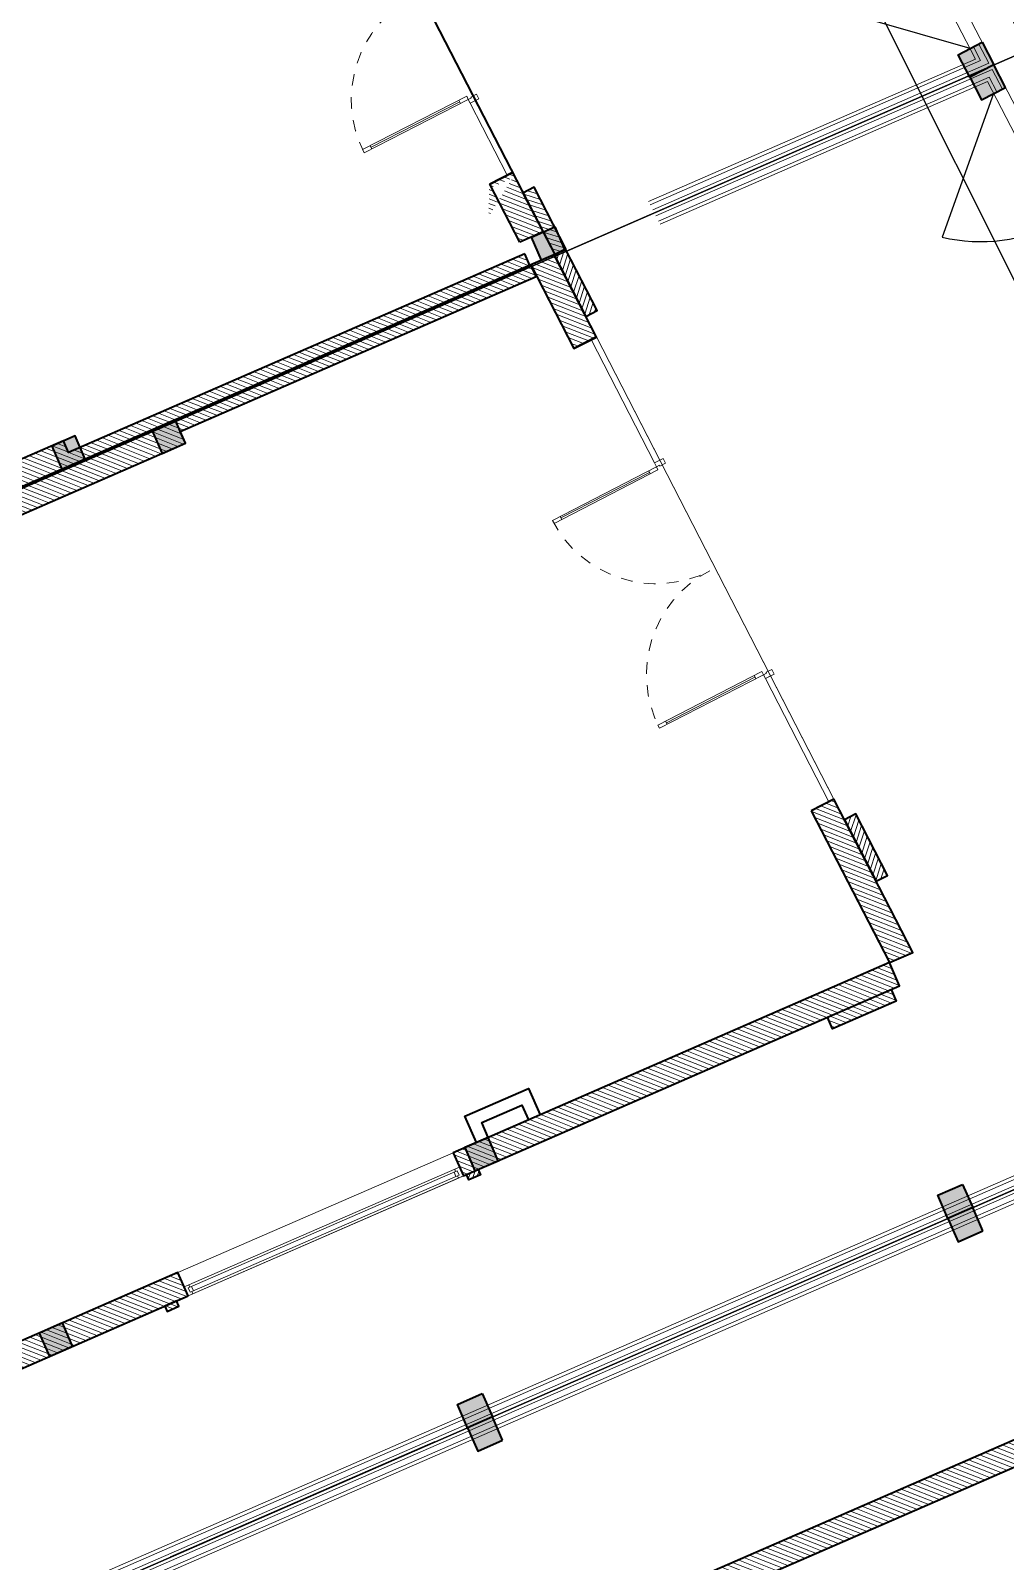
# Model space of a CAD drawing. Header units: millimetres. Extents: x 567980 to 569372, y 2065777 to 2066674.
# Drawn here: x 568814.99 to 568823.42, y 2066502.58 to 2066515.84 of the extents above; entities that cross this region are included whole.
import ezdxf

# ---------------------------------------------------------------- set-up
doc = ezdxf.new("R2010")
doc.units = ezdxf.units.MM
doc.linetypes.add('CENTER', pattern=[3, 1.5, -0.5, 0.5, -0.5])
doc.linetypes.add('HIDDEN2', pattern=[0.1875, 0.125, -0.0625])
for name, color, linetype, lineweight in [('A-COT VACH', 2, 'Continuous', 35), ('A-CUA', 25, 'Continuous', 5), ('A-DIM', 251, 'Continuous', 15), ('A-HATCH', 251, 'Continuous', 5), ('A-NET THAY', 125, 'Continuous', 18), ('A-TUONG', 255, 'Continuous', 35), ('boDnv', 54, 'Continuous', 25)]:
    doc.layers.add(name, color=color, linetype=linetype, lineweight=lineweight)
for name, color, linetype in [('ChiaLo', 128, 'CENTER'), ('LoLK', 6, 'Continuous'), ('QH', 7, 'Continuous'), ('QUYEN', 7, 'Continuous')]:
    doc.layers.add(name, color=color, linetype=linetype)
doc.styles.add('rms', font='romans.shx', dxfattribs={"width": 0.7, "bigfont": 'vns.shx'})
doc.linetypes.add('ADL', pattern='A,0.125,-0.15,["++",rms,S=0.5,R=0,X=0,Y=-0.2245],-1.35,1.125', length=2.75)
pattern_1 = [(45, (-102.6989716938697, 612.5000389255583), (-0.02651650429449553, 0.02651650429449554), [])]
pattern_2 = [(45, (-127.6989716938697, 525.0000391579233), (-0.02651650429449553, 0.02651650429449554), [])]

# ---------------------------------------------------------------- blocks, each defined once
blk = doc.blocks.new('NEN')
at = {"layer": 'boDnv', "color": 10, "linetype": 'ADL', "ltscale": 0.25}
blk.add_lwpolyline([(116.6626200833125, 150.7530368936714), (122.7328159011668, 148.5510715367272), (135.8066322412342, 122.411157227587), (133.7528155103792, 116.7493652785197), (-8.129412948503159, 54.90500990743749), (-13.64910717331804, 57.25999993528239), (-23.76282498112414, 84.69349391991273), (-21.22072842251509, 90.65173388132825)], close=True, dxfattribs=at)
at = {"layer": 'ChiaLo', "ltscale": 5}
for points in [[(126.1395326738711, 143.9751891605556), (109.3749824743718, 136.6677708078641)], [(130.1710051347036, 135.9146242940333), (-19.63837382616475, 70.61494179721922)]]:
    blk.add_lwpolyline(points, dxfattribs=at)
at = {"layer": 'LoLK'}
for points in [[(123.4487735723378, 149.3551188239362), (116.6286769813159, 151.8291109122802), (104.979647018481, 146.7514718272723), (109.3749824744882, 136.667770808097), (126.139532674104, 143.9751891600899)], [(130.1710051349364, 135.9146242940333), (126.1395326745696, 143.9751891603228), (109.3749824742554, 136.6677708078641), (112.971166028874, 128.4174699746072)], [(134.202477595536, 127.8540594272781), (130.17100513482, 135.9146242938004), (112.971166028874, 128.4174699746072), (116.5673495832598, 120.1671691408847)]]:
    blk.add_lwpolyline(points, close=True, dxfattribs=at)
blk = doc.blocks.new('NEN H01')
at = {"layer": 'LoLK'}
for points in [[(3.153020726051182, 35.00694464636035), (-2.110414710594341, 40.00000000046566), (-14.8179840198718, 40.00000000069849), (-14.81798401940614, 29.00000000023283), (3.469949334627017, 28.99999999976717)], [(3.944792645052075, 20), (3.469949335092679, 28.99999999953434), (-14.8179840198718, 29), (-14.81798401963897, 20)], [(4.419635954778641, 10.99999999976717), (3.944792644819245, 19.99999999976717), (-14.81798401963897, 20), (-14.81798401963897, 10.99999999976717)]]:
    blk.add_lwpolyline(points, close=True, dxfattribs=at)
blk = doc.blocks.new('cot 220')
at = {"layer": 'A-COT VACH'}
h = blk.add_hatch(color=256, dxfattribs=at)
h.dxf.hatch_style = 1
h.paths.add_polyline_path([(110.0000037951395, 109.9999999980937), (-109.9999962048605, 109.9999999980937), (-109.9999962048605, -110.0000000019063), (110.0000037951395, -110.0000000019063)])
blk.add_lwpolyline([(-109.9999962048605, -110.0000000019063), (110.0000037951395, -110.0000000019063), (110.0000037951395, 109.9999999980937), (-109.9999962048605, 109.9999999980937)], close=True, dxfattribs=at)
blk = doc.blocks.new('*U525')
for p, q in [((90.00000000000283, -99.99999999999753), (50.00000000000306, -99.99999999999864)), ((70.00000000000283, -99.99999999999804), (70.00000000003558, -1249.999999963868)), ((2709.999999927742, -99.99999999992151), (2749.999999927742, -99.99999999992048)), ((2729.999999927742, -99.99999999992096), (2729.999999927775, -1249.999999963791)), ((90.00000000003558, -1249.999999963867), (50.00000000003557, -1249.999999963868)), ((2709.999999927775, -1249.999999963791), (2749.999999927775, -1249.99999996379))]:
    blk.add_line(p, q)
for points in [[(-3.275903171773614e-12, 113.0367899566194), (59.99999999999695, 113.0367899566211), (59.99999999999901, 40.00000000000166), (49.99999999999901, 40.00000000000139), (50, 1.412869821137974e-12), (0, 0)], [(50, 1.412869821137974e-12), (90, 2.52042831050403e-12), (90.0000000000384, -1349.999999963867), (50.00000000003863, -1349.999999963869)], [(2749.999999927739, 7.945189960282032e-11), (2709.999999927739, 7.837276282288466e-11), (2709.999999927778, -1349.999999963791), (2749.999999927777, -1349.99999996379)], [(2799.999999927736, 113.0367899567004), (2739.999999927736, 113.0367899566988), (2739.999999927738, 40.00000000007918), (2749.999999927738, 40.00000000007945), (2749.999999927739, 7.945189960282032e-11), (2799.999999927739, 8.083634771452789e-11)]]:
    blk.add_lwpolyline(points, close=True)
at = {"linetype": 'HIDDEN2'}
for centre, radius, start, end in [((49.9999999996428, 5.729062678653229e-10), 1349.999999964771, 270.0000392677531, 1.752157829518596e-12), ((2749.99999992992, 2.433792621916794e-09), 1349.999999966545, 180.0000000000015, 269.9999607322504)]:
    blk.add_arc(centre, radius, start, end, dxfattribs=at)
blk = doc.blocks.new('CUA DI 4000')
at = {"layer": 'A-HATCH'}
h = blk.add_hatch(dxfattribs=at)
h.set_pattern_fill('ANSI31', color=256, scale=300.0000000000001, angle=-2.484808344893372e-17)
h.set_pattern_definition([(45.00000000000001, (-348838.7788459063, 636491.2519505024), (-26.51650429449554, 26.51650429449553), [])])
h.paths.add_polyline_path([(5600.435894966125, -109.6614079475403), (5000.435899853706, -109.5715448856354), (5000.444627642632, -0.3086378574371338), (5600.444627642632, -0.338592529296875)])
edge = h.paths.add_edge_path()
edge.add_line((599.9913150072098, -108.7586238384247), (-0.008890487428288907, -111.3012842722819))
edge.add_line((-0.008890390396118164, -111.3012845516205), (0.0002398299984633923, 1.271330010436955))
edge.add_line((0.0002397298812866211, 1.271330118179321), (600.0000294463824, -1.391148236987647))
edge.add_line((600.0000294446945, -1.391148328781128), (599.9913150024367, -108.7586241018144))
at = {"layer": 'A-CUA'}
for points, elevation in [([(800.1566737890244, 0), (1500.156673789024, 0), (1500.156673789024, 49.99999976158142), (800.1566737890244, 49.99999976158142)], -8.522721855943466e-07), ([(4800.156673789024, -2.384185791015625e-07), (3600.156673669815, 0), (3600.156673789024, 49.99999976158142), (4800.156673669815, 49.99999952316284)], -1.677126814971994e-06)]:
    blk.add_lwpolyline(points, close=True, dxfattribs=dict(at, elevation=elevation))
at = {"layer": 'A-NET THAY'}
for p, q in [((4800.156673789024, 0, -2.760926051496859e-08), (786.2704075574875, 0, 7.997907356879774e-07)), ((4800.156673789024, -2.384185791015625e-07, -1.677318519306692e-06), (800.1566737890244, 0, -8.524638899186365e-07))]:
    blk.add_line(p, q, dxfattribs=at)
at = {"layer": 'A-TUONG'}
for p, q in [((800.1566737890244, 0, -8.524638899186365e-07), (800.1566737890244, 219.5613162517548, -2.676744335732006e-08)), ((4800.156673789024, -2.384185791015625e-07, -1.677318519306692e-06), (4800.156673789024, 219.5613162517548, -2.676744324803249e-08))]:
    blk.add_line(p, q, dxfattribs=at)
blk.add_lwpolyline([(599.9999978542328, -0.05990910530090332), (1.192092895507812e-07, 0), (-0.008786559104919434, -109.9999997615814), (599.9912110567093, -110.0599086284637)], close=True, dxfattribs=at)
at = {"layer": 'A-TUONG', "elevation": 3.724310941831399e-07}
blk.add_lwpolyline([(5000.444656968117, 0.05990862846374512), (5000.435870409012, -109.9400913715363), (5600.435867905617, -110.0000002384186), (5600.444654583931, -2.384185791015625e-07), (5000.444652199745, -4.76837158203125e-07)], dxfattribs=at)
at = {"layer": 'A-CUA', "extrusion": (1.825819110754179e-10, -5.392646173562227e-10, -1), "xscale": 0.7500000000000002, "yscale": 0.7500000000000002, "zscale": -0.7500000000000004, "rotation": 180.1066326903748}
blk.add_blockref('*U525', (-1500.156673789022, 49.99999976158786, 0.01193818406199118), dxfattribs=at)
blk = doc.blocks.new('CUA DI T1')
at = {"layer": 'A-HATCH'}
h = blk.add_hatch(dxfattribs=at)
h.set_pattern_fill('ANSI31', color=256, scale=300.0000000000001, angle=-6.212020862233431e-18)
h.set_pattern_definition([(45.00000000000001, (-145597.4601922035, 362519.8403408527), (-26.51650429449553, 26.51650429449553), [])])
h.paths.add_polyline_path([(-6100.435858845711, -109.4824748039246), (-5500.435890555382, -109.0540196895599), (-5500.444618344307, 0.2088873386383057), (-6100.444591403008, -0.1596593856811523)])
edge = h.paths.add_edge_path()
edge.add_line((-599.9913058280945, -108.2410988807678), (0.008899666367142345, -110.7837593562586))
edge.add_line((0.008899688720703125, -110.7837595939636), (-0.0002305238625565573, 1.788854968094455))
edge.add_line((-0.0002306699752807617, 1.788855075836182), (-600.0000203866613, -0.8736232376972906))
edge.add_line((-600.0000202655792, -0.8736233711242676), (-599.9913058307716, -108.2410991441581))
at = {"layer": 'A-CUA'}
for points, elevation in [([(-5300.156664609909, 0.5175247192382812), (-4100.156664609909, 0.5175249576568604), (-4100.156664729118, 50.51752471923828), (-5300.156664609909, 50.51752495765686)], -2.339947853743918e-06), ([(-800.1566647291183, 0.5175249576568604), (-2000.156664729118, 0.5175247192382812), (-2000.156664729118, 50.51752471923828), (-800.1566646099091, 50.51752495765686)], -2.33994785385494e-06)]:
    blk.add_lwpolyline(points, close=True, dxfattribs=dict(at, elevation=elevation))
at = {"layer": 'A-NET THAY'}
for p, q in [((-5300.156664609909, 0.5175251960754395, -6.902385950441348e-07), (-786.2703984975815, 0.5175249576568604, -6.90238594960868e-07)), ((-5300.156664609909, 0.5175247192382812, -2.33994785373004e-06), (-800.1566646099091, 0.5175249576568604, -2.339947853716162e-06))]:
    blk.add_line(p, q, dxfattribs=at)
at = {"layer": 'A-TUONG'}
for p, q in [((-5300.156664609909, 0.5175247192382812, -2.33994785373004e-06), (-5300.156664609909, 220.0788414478302, -6.902385949469902e-07)), ((-800.1566646099091, 0.5175249576568604, -2.339947853716162e-06), (-800.1566646099091, 220.078840970993, -1.515093224324637e-06))]:
    blk.add_line(p, q, dxfattribs=at)
at = {"layer": 'A-TUONG', "elevation": -1.618347334891856e-07}
blk.add_lwpolyline([(-5500.444647789001, 0.5774335861206055), (-5500.435861110687, -109.4225659370422), (-6100.435858845711, -109.4824748039246), (-6100.444645285606, 0.5175247192382812), (-5500.444643139839, 0.5175247192382812)], dxfattribs=at)
at = {"layer": 'A-TUONG', "elevation": -1.523752519855259e-06}
blk.add_lwpolyline([(-599.9999885559082, 0.457615852355957), (9.059906005859375e-06, 0.5175249576568604), (0.008795738220214844, -109.482474565506), (-599.991201877594, -109.5423836708069)], close=True, dxfattribs=at)
at = {"layer": 'A-CUA', "extrusion": (-2.781895722332563e-13, -5.449584847047524e-10, -1), "xscale": 0.7500000000000021, "yscale": 0.7500000000000021, "zscale": -0.7500000000000019, "rotation": 180.059778475144}
blk.add_blockref('*U525', (4100.129438400269, 52.70850634569216, -0.1041272372908812), dxfattribs=at)
blk = doc.blocks.new('*U401')
at = {"layer": 'A-CUA', "color": 32}
for points in [[(60, -40.0000000000291), (45.00000000005821, -40), (45.00000000005821, -18.40746915910089), (0, -18.40746915910089), (0, -40), (0, -40), (0, -81.59253080412093), (0, -81.59253080412093), (0, -103.1850616265759), (45.00000000005821, -103.1850616265759), (45.00000000005821, -81.59253080412093), (60, -81.59253080412093)], [(30, -81.59253080415003), (59.99999999994179, -81.59253080415003), (60, -40.0000000000291), (29.99999999994179, -40.0000000000291)], [(2539.999995077027, -40.0000000000291), (2554.999995076969, -40), (2554.999995076969, -18.40746915910089), (2599.999995077027, -18.40746915910089), (2599.999995077027, -40), (2599.999995077027, -40), (2599.999995077027, -81.59253080412093), (2599.999995077027, -81.59253080412093), (2599.999995077027, -103.1850616265759), (2554.999995076969, -103.1850616265759), (2554.999995076969, -81.59253080412093), (2539.999995077027, -81.59253080412093)], [(2569.999995077027, -81.59253080415003), (2539.999995077085, -81.59253080415003), (2539.999995077027, -40.0000000000291), (2569.999995077085, -40.0000000000291)]]:
    blk.add_lwpolyline(points, close=True, dxfattribs=at)
at = {"layer": 'A-CUA', "color": 37, "lineweight": -2}
for points in [[(45.00000000005821, -18.40746915910089), (2554.999995076969, -18.40746915910089), (2554.999995076969, -40), (45.00000000005821, -40)], [(45.00000000005821, -81.59253080412093), (2554.999995076969, -81.59253080412093), (2554.999995076969, -103.1850616265759), (45.00000000005821, -103.1850616265759)]]:
    blk.add_lwpolyline(points, close=True, dxfattribs=at)
blk = doc.blocks.new('phào cửa')
at = {"layer": 'A-HATCH'}
h = blk.add_hatch(dxfattribs=at)
h.set_pattern_fill('ANSI31', color=256, scale=250)
h.set_pattern_definition([(45, (-237697.4602021521, 7620.008552273051), (-22.09708691207961, 22.09708691207961), [])])
h.paths.add_polyline_path([(3.222521627321839e-08, 0), (3.222521627321839e-08, 110), (-49.99999996777478, 110), (-49.99999996778206, 5.820766091346741e-11)])
at = {"layer": 'A-TUONG'}
blk.add_lwpolyline([(3.222521627321839e-08, 0), (3.222521627321839e-08, 110), (-49.99999996777478, 110), (-49.99999996778206, 5.820766091346741e-11)], close=True, dxfattribs=at)
blk = doc.blocks.new('A$C1a95cbaf')
at = {"layer": 'A-HATCH'}
h = blk.add_hatch(dxfattribs=at)
h.set_pattern_fill('ANSI31', color=256, scale=300)
h.set_pattern_definition([(45, (-121341.8622845516, 350750.0096866579), (-26.51650429449553, 26.51650429449553), [])])
h.paths.add_polyline_path([(109.9986200973799, 600.0096868644468), (0.02128792818984948, 600.0009020250291), (0.08119684536359273, 0.08961506490595639), (109.9986201197316, 0.09839511895552278)])
at = {"layer": 'A-TUONG', "elevation": -3.299418517631813e-06}
blk.add_lwpolyline([(110.0585290164163, 0.009689248632639647), (0.05852936845622025, 0.0009026157204061747), (-0.001379550580168143, 600.0009002231527), (109.9986200973799, 600.0096868558321)], close=True, dxfattribs=at)
blk = doc.blocks.new('cum dh a3.3.1.6.7')
at = {"layer": 'A-HATCH'}
h = blk.add_hatch(dxfattribs=at)
h.set_pattern_fill('ANSI31', color=256, scale=0.3, angle=-1.272221872585407e-14)
h.set_pattern_definition([(45, (-120.698911792133, 437.4999999997672), (-0.02651650429449553, 0.02651650429449554), [])])
h.paths.add_polyline_path([(5.274422766407952, -12.41014791512862), (6.778548420639709, -12.30002253316343), (6.778548401081935, -7.829999762587249), (6.998548401053995, -7.82999976282008), (6.998548414558172, -12.52002253360115), (5.288292804500088, -12.62981840665452)])
h.paths.add_polyline_path([(0.797102530952543, -12.91334325983189), (-0.001451704418286681, -12.96397020830773), (-0.001451585907489061, 1.161824911832809e-07), (0.5985484141856432, 1.164153218269348e-07), (0.5985484141856432, -0.2199998837895691), (0.1085484141949564, -0.2199998835567385), (0.1085484139621258, -2.579999767011032), (0.2185484138317406, -2.579999767011032), (0.2185484094079584, -8.539999766740948), (0.1085484095383435, -8.539999766973779), (0.1085484190843999, -12.74381046975031), (0.7834107053931803, -12.69496779493056)])
h = blk.add_hatch(dxfattribs=at)
h.set_pattern_fill('ANSI31', color=256, scale=0.3, angle=-1.272221872585407e-14)
h.set_pattern_definition(pattern_2)
h.paths.add_polyline_path([(10.99848850746639, -5.309960844228044), (11.21848850767128, -5.309960844228044), (11.21848850743845, -3.49996084230952), (10.99848850769922, -3.49996084230952)])
h.paths.add_polyline_path([(12.19846584438346, -4.982971586287022e-05), (10.99848850769922, 3.915815614163876e-05), (10.99848850769922, -1.899960842216387), (11.21848850743845, -1.899960842216387), (11.21848850767128, -0.2199608420487493), (12.19846584438346, -0.2200498296879232)])
h.paths.add_polyline_path([(16.49848850769922, 3.91579233109951e-05), (15.19846583995968, 3.915815614163876e-05), (15.19846583972685, -0.2199608418159187), (16.49848850816488, -0.219960841583088)])
h.paths.add_polyline_path([(15.90848850808106, -1.369960725307465), (15.90848850831389, -0.2199608418159187), (16.01848850818351, -0.2199608418159187), (16.01848850795068, -1.369960725307465)])
h.paths.add_polyline_path([(15.90848850831389, -2.169960725354031), (15.90848850854672, -2.279960725223646), (16.01848850818351, -2.279960725223646), (16.01848850818351, -2.1699607251212)])
h = blk.add_hatch(dxfattribs=at)
h.set_pattern_fill('ANSI31', color=256, scale=0.3, angle=-1.272221872585407e-14)
h.set_pattern_definition(pattern_2)
h.paths.add_polyline_path([(17.39848850807175, -0.2199608420487493), (17.88848850806244, -0.2199608420487493), (17.88848850829527, -2.279960725456476), (17.77848850842565, -2.279960725223646), (17.77848850819282, -8.239960725186393), (17.88848850829527, -8.239960725186393), (17.88848849874921, -11.59980110311881), (17.99848849885166, -11.59980110335164), (17.99848850793205, 3.91579233109951e-05), (17.39848850783892, 3.91579233109951e-05)])
h.paths.add_polyline_path([(12.69517089100555, -11.93622459075414), (11.21848851721734, -12.02988943294622), (11.21848851698451, -12.24996084207669), (12.70882317167707, -12.15536104771309)])
h.paths.add_polyline_path([(11.21848851698451, -12.02996084210463), (11.21848850743845, -7.909960839664564), (10.99848850769922, -7.909960839897394), (10.99848851677962, -12.02996084210463)])
h = blk.add_hatch(dxfattribs=at)
h.set_pattern_fill('ANSI31', color=256, scale=0.3, angle=-1.272221872585407e-14)
h.set_pattern_definition(pattern_1)
h.paths.add_polyline_path([(18.1084885080345, -11.58980099484324), (18.10848851292394, -7.279960842104629), (18.21848851349205, -7.279960842104629), (18.21848851325922, -0.2199609584640712), (22.37848851270974, -0.2199609579984099), (22.37848851247691, 3.904127515852451e-05), (17.99848851305433, 3.904150798916817e-05), (17.99848850793205, -11.58980099507608)])
h = blk.add_hatch(dxfattribs=at)
h.set_pattern_fill('ANSI31', color=256, scale=0.3, angle=-1.272221872585407e-14)
h.set_pattern_definition(pattern_1)
h.paths.add_polyline_path([(23.88359347893856, -11.22370227961801), (22.77448375849053, -11.29524656594731), (22.78864728310145, -11.51435057423078), (23.88359347893856, -11.44416003650986)])
h.paths.add_polyline_path([(18.21848850790411, -11.58980099507608), (18.78281507291831, -11.55327971535735), (18.7969785972964, -11.77238372270949), (18.21905893296935, -11.80976417870261)])
h.paths.add_polyline_path([(24.10359347867779, -11.20996065088548), (24.10359347867779, -11.42996065039188), (25.99848852166906, -9.4114360131789), (25.99848852213472, -7.059960842365399), (25.77848852192983, -7.059960841899738), (25.778488521697, -9.324352815980092), (24.00836945860647, -11.20996065088548)])
edge = h.paths.add_edge_path()
edge.add_line((18.54214213765226, -11.45142256445251), (18.54214213765226, -11.43802214204334))
edge.add_line((18.75200898153707, -11.53423419198953), (18.75200898153707, -11.75436554872431))
h = blk.add_hatch(dxfattribs=at)
h.set_pattern_fill('ANSI31', color=256, scale=0.3, angle=-1.272221872585407e-14)
h.set_pattern_definition([(45, (-127.6989717029501, 524.6100391580258), (-0.02651650429449553, 0.02651650429449554), [])])
h.paths.add_polyline_path([(17.99848849885166, -11.5995814553462), (17.1860968330875, -11.65058618807234), (17.19973852229305, -11.86986139253713), (17.99848849885166, -11.81980110309087)])
at = {"layer": 'A-NET THAY'}
blk.add_lwpolyline([(10.99848850443959, -7.909960839897394), (11.21848850441165, -7.909960840130225), (11.21848850464448, -5.309960844228044), (10.99848850420676, -5.309960844460875)], close=True, dxfattribs=at)
at = {"layer": 'A-TUONG'}
for points in [[(17.39848850807175, -0.2199608420487493), (17.88848850806244, -0.2199608420487493), (17.88848850829527, -2.279960725456476), (17.77848850842565, -2.279960725223646), (17.77848850819282, -8.239960725186393), (17.88848850829527, -8.239960725186393), (17.88848849874921, -11.59980110311881), (17.99848849885166, -11.59980110335164), (17.99848850793205, 3.91579233109951e-05), (17.39848850783892, 3.91579233109951e-05)], [(18.21848850790411, -11.58980099507608), (18.78281507291831, -11.55327971535735), (18.7969785972964, -11.77238372270949), (18.21848850790411, -11.80980107421055)]]:
    blk.add_lwpolyline(points, close=True, dxfattribs=at)
for points in [[(18.1084885080345, -11.58980099484324), (18.10848851292394, -7.279960842104629), (18.21848851349205, -7.279960842104629), (18.21848851325922, -0.2199609584640712), (22.37848851270974, -0.2199609579984099), (22.37848851247691, 3.904127515852451e-05), (17.99848851305433, 3.904150798916817e-05), (17.99848850793205, -11.58980099507608), (18.1084885080345, -11.58980099484324)], [(10.99848850420676, -5.309960844460875), (11.21848850464448, -5.309960844228044), (11.21848850743845, -3.49996084230952), (10.99848850769922, -3.49996084230952), (10.99848850420676, -5.309960844460875)], [(11.21848851698451, -12.02996084210463), (11.21848850743845, -7.909960839664564), (10.99848850769922, -7.909960839897394), (10.99848851677962, -12.02996084210463), (11.21848851698451, -12.02996084210463)], [(11.21848850767128, -8.129960725316778), (11.46848850743845, -8.129960725083947), (11.46848850743845, -8.72996072540991), (11.21848850767128, -8.72996072517708)], [(11.21848850767128, -8.239960725186393), (11.35848850756884, -8.239960725186393), (11.35848850756884, -8.619960725307465), (11.21848850743845, -8.619960725307465)], [(24.10359347867779, -11.42996065039188), (17.9984885128215, -11.82400038070045)]]:
    blk.add_lwpolyline(points, dxfattribs=at)
at = {"layer": 'A-TUONG', "elevation": 1.055449920319448e-09}
blk.add_lwpolyline([(5.274422766407952, -12.41014791512862), (6.778548420639709, -12.30002253316343), (6.778548401081935, -7.829999762587249), (6.998548401053995, -7.82999976282008), (6.998548414558172, -12.52002253360115), (5.288292804500088, -12.62981840665452), (5.274422766407952, -12.41014791512862)], dxfattribs=at)
at = {"layer": 'A-TUONG'}
for points, elevation in [([(17.99848849885166, -11.5995814553462), (17.1860968330875, -11.65058618807234), (17.19973852229305, -11.86986139253713), (17.99848849885166, -11.81980110309087)], -3.5181664000258e-10), ([(12.69517089100555, -11.93622459075414), (11.21848851721734, -12.02988943294622), (11.21848851698451, -12.24996084207669), (12.70882317167707, -12.15536104771309)], -1.297892618520261e-09)]:
    blk.add_lwpolyline(points, close=True, dxfattribs=dict(at, elevation=elevation))
at = {"layer": 'A-COT VACH', "yscale": 0.001, "zscale": 0.001, "rotation": 359.9999999999999}
for p, xscale in [((11.10848850384355, -4.10996072483249), 0.001), ((18.10848850430921, -7.279960842104629), 0.001), ((11.10848850361072, -8.129960725316778), 0.001), ((17.88848850433715, -8.129960725316778), 0.001), ((18.10848851199262, -11.80980103765614), -0.001)]:
    blk.add_blockref('cot 220', p, dxfattribs=dict(at, xscale=xscale))
at = {"layer": 'A-CUA', "xscale": 0.001, "yscale": 0.001, "zscale": 0.001, "rotation": 90}
blk.add_blockref('*U401', (10.98008103528991, -7.909960839198902, 1.055449920360106e-09), dxfattribs=at)
at = {"layer": 'A-DIM', "xscale": -0.0009999999999999998, "yscale": 0.0009999999999999998, "zscale": 0.001, "rotation": 3.634663207481091}
blk.add_blockref('CUA DI T1', (11.91030878387392, -12.20660290471278), dxfattribs=at)
at = {"layer": 'A-TUONG', "yscale": 0.001, "zscale": 0.001}
for name, p, xscale, rotation in [('phào cửa', (10.99848851794377, -5.199960844358429, 1.055449920427868e-09), 0.001, 359.9999999999999), ('phào cửa', (10.99848851794377, -7.939960720716044), -0.001, 179.9999999999999), ('CUA DI 4000', (17.9984885128215, -11.82400045963004), 0.001, 3.698620827714848), ('A$C1a95cbaf', (10.88842998817563, -11.94997053151019, 1.297892618831969e-09), 0.001, 359.9999999999999)]:
    blk.add_blockref(name, p, dxfattribs=dict(at, xscale=xscale, rotation=rotation))
blk = doc.blocks.new('MBT1 B01')
at = {"layer": 'LoLK', "rotation": 90}
blk.add_blockref('cum dh a3.3.1.6.7', (-12.81798401742708, 11.0150039838627), dxfattribs=at)
at = {"layer": 'LoLK'}
blk.add_blockref('NEN H01', (-6.984919309616089e-10, -6.984919309616089e-10), dxfattribs=at)
blk = doc.blocks.new('rkg2')
at = {"layer": 'A-NET THAY'}
for points in [[(2.384185791015625e-07, -14966.02260791707), (2.868473529815674e-07, -17972.01661115565), (9000.000000763685, -17402.80707519274), (9000.00000050664, -9.439536370337009e-07), (0, -5.900510586798191e-07), (3.166496753692627e-08, -1999.999999657855)], [(3820.469334064052, -17700.32916262641), (8970.000000763685, -17374.64450028603), (8970.00000050664, -30.00000094276038), (30.00000000093132, -30.00000059124432), (30.00000003259629, -1999.999999656662)], [(3817.313364493661, -17650.42886346823), (8920.000000761822, -17327.70687544151), (8920.000000508502, -80.00000094081042), (80.00000000093132, -80.00000059319427), (80.00000003166497, -1999.999999654712)], [(110.0000002384186, -14959.0656024779), (110.0000002849847, -17854.83982561933), (8890.000000761822, -17299.54430053479), (8890.000000508502, -110.0000009396172), (110.0000000018626, -110.0000005943875), (110.000000031665, -1999.999999653519)]]:
    blk.add_lwpolyline(points, dxfattribs=at)
at = {"layer": 'A-COT VACH'}
for p in [(8889.9999967115, -8609.999999868392), (8889.9999967115, -12859.99999986839)]:
    blk.add_blockref('cot 220', p, dxfattribs=at)
blk = doc.blocks.new('rkg3')
at = {"layer": 'A-NET THAY'}
for points in [[(9000.000000566244, -2000.000000011642), (9000.000000502914, -3.539025783538818e-07), (0, 0), (3.632158041000366e-07, -17402.80707404017), (9000.000001046807, -16833.59753766097), (9000.000000949949, -13827.60353500699)], [(8970.000000566244, -2000.000000010477), (8970.000000502914, -30.00000035273843), (30, -30.00000000116415), (30.00000036135316, -17370.8497688924), (5175.743503795937, -17045.40462737111)], [(8920.000000568107, -2000.000000008615), (8920.00000050664, -80.00000035064295), (80, -80.00000000325963), (80.00000036135316, -17317.58759364649), (5172.587534224615, -16995.50432821293)], [(8890.000000568107, -2000.000000007451), (8890.00000050664, -110.0000003494788), (110.0000000018626, -110.0000000044238), (110.0000003613532, -17285.63028849871), (8890.000001043081, -16730.3347630077), (8890.000000949949, -13834.34076035395)], [(8775.389133436605, -16767.6433251244), (8920.000001043081, -16758.49733791314), (8920.000000949949, -13832.66317533003)], [(8778.545103007928, -16817.54362428235), (8970.000001046807, -16805.43496275553), (8970.000000949949, -13829.50090012816)]]:
    blk.add_lwpolyline(points, dxfattribs=at)
at = {"layer": 'QUYEN'}
blk.add_lwpolyline([(8773.49555169046, -16737.70314562949, 62.4999999999762, 62.4999999999762, 0), (7811.850681032985, -15890.46217188635, 0, 0, 0.1927387260089142), (7525.988072741777, -16816.60238492815, 0, 0, 1.782881781543536)], format="xyseb", dxfattribs=at)
at = {"layer": 'A-COT VACH', "xscale": -1}
for p in [(110.0000037960708, -8609.999999998137), (110.0000037960708, -12859.99999999814)]:
    blk.add_blockref('cot 220', p, dxfattribs=at)
at = {"layer": 'A-COT VACH', "rotation": 3.618880424124619}
blk.add_blockref('cot 220', (8883.276206053793, -16730.76001280895), dxfattribs=at)
blk = doc.blocks.new('rkg4')
at = {"layer": 'A-NET THAY'}
for points in [[(4.470348358154297e-07, -13827.60353464281), (5.438923835754395e-07, -16833.59753755307), (6009.970084756613, -16453.49394999737), (11000.00000015646, -11137.89699293872), (10999.99999998137, -1.00713805295527e-07), (0, -2.460001269355416e-07), (6.426125764846802e-08, -2000)], [(110.0000004470348, -13820.64652919267), (110.0000005401671, -16716.4207520052), (5959.572175562382, -16346.46161107162), (10890.00000015553, -11094.35539412788), (10889.99999998324, -110.000000102169), (110.0000000037253, -110.0000002445449), (110.0000000651926, -1999.999999996755)], [(30.00000044703484, -13825.70616952004), (30.00000054296106, -16801.64023240363), (217.6677352031693, -16789.77109192319)], [(80.00000044703484, -13822.54389431544), (80.00000054109842, -16748.37805715464), (214.5117656188086, -16739.87079276597)]]:
    blk.add_lwpolyline(points, dxfattribs=at)
at = {"layer": 'QUYEN'}
blk.add_lwpolyline([(212.6181838689372, -16709.93061327175, 62.4999999999762, 62.4999999999762, 0), (1059.859157303348, -15748.28574234198, 0, 0, -0.1927387260089142), (1460.125662798993, -16631.0313736597, 0, 0, -1.782881781543536)], format="xyseb", dxfattribs=at)
at = {"layer": 'A-COT VACH', "xscale": -1, "rotation": 3.618880438867214}
blk.add_blockref('cot 220', (102.8375295093283, -16716.8737461165), dxfattribs=at)
blk = doc.blocks.new('CUM CONG A3-A3.1-A6-A7')
at = {"layer": 'QH', "xscale": 0.001, "yscale": 0.001, "zscale": 0.001}
for name, p in [('rkg2', (11.00000000919681, -6.984919309616089e-10)), ('rkg3', (20.00000000919681, -4.656612873077393e-10)), ('rkg4', (29.00000000919681, -9.313225746154785e-10))]:
    blk.add_blockref(name, p, dxfattribs=at)
blk = doc.blocks.new('MB CONG KHU A')
at = {"layer": 'LoLK', "yscale": 1.067334446299388, "rotation": 113.5516717647567}
blk.add_blockref('CUM CONG A3-A3.1-A6-A7', (73.56404430768453, 241.133106448222), dxfattribs=at)

msp = doc.modelspace()

# ---------------------------------------------------------------- block references
at = {"layer": 'boDnv'}
msp.add_blockref('NEN', (568697.4807461541, 2066371.697269554), dxfattribs=at)

# ---------------------------------------------------------------- next in the draw order: block references
at = {"layer": 'LoLK', "rotation": 23.55167177439134}
msp.add_blockref('MBT1 B01', (568832.0270785369, 2066487.701647556), dxfattribs=at)

# ---------------------------------------------------------------- next in the draw order: block references
at = {"layer": 'LoLK'}
msp.add_blockref('MB CONG KHU A', (568744.8793870007, 2066240.647631037), dxfattribs=at)

doc.saveas('drawing.dxf')
